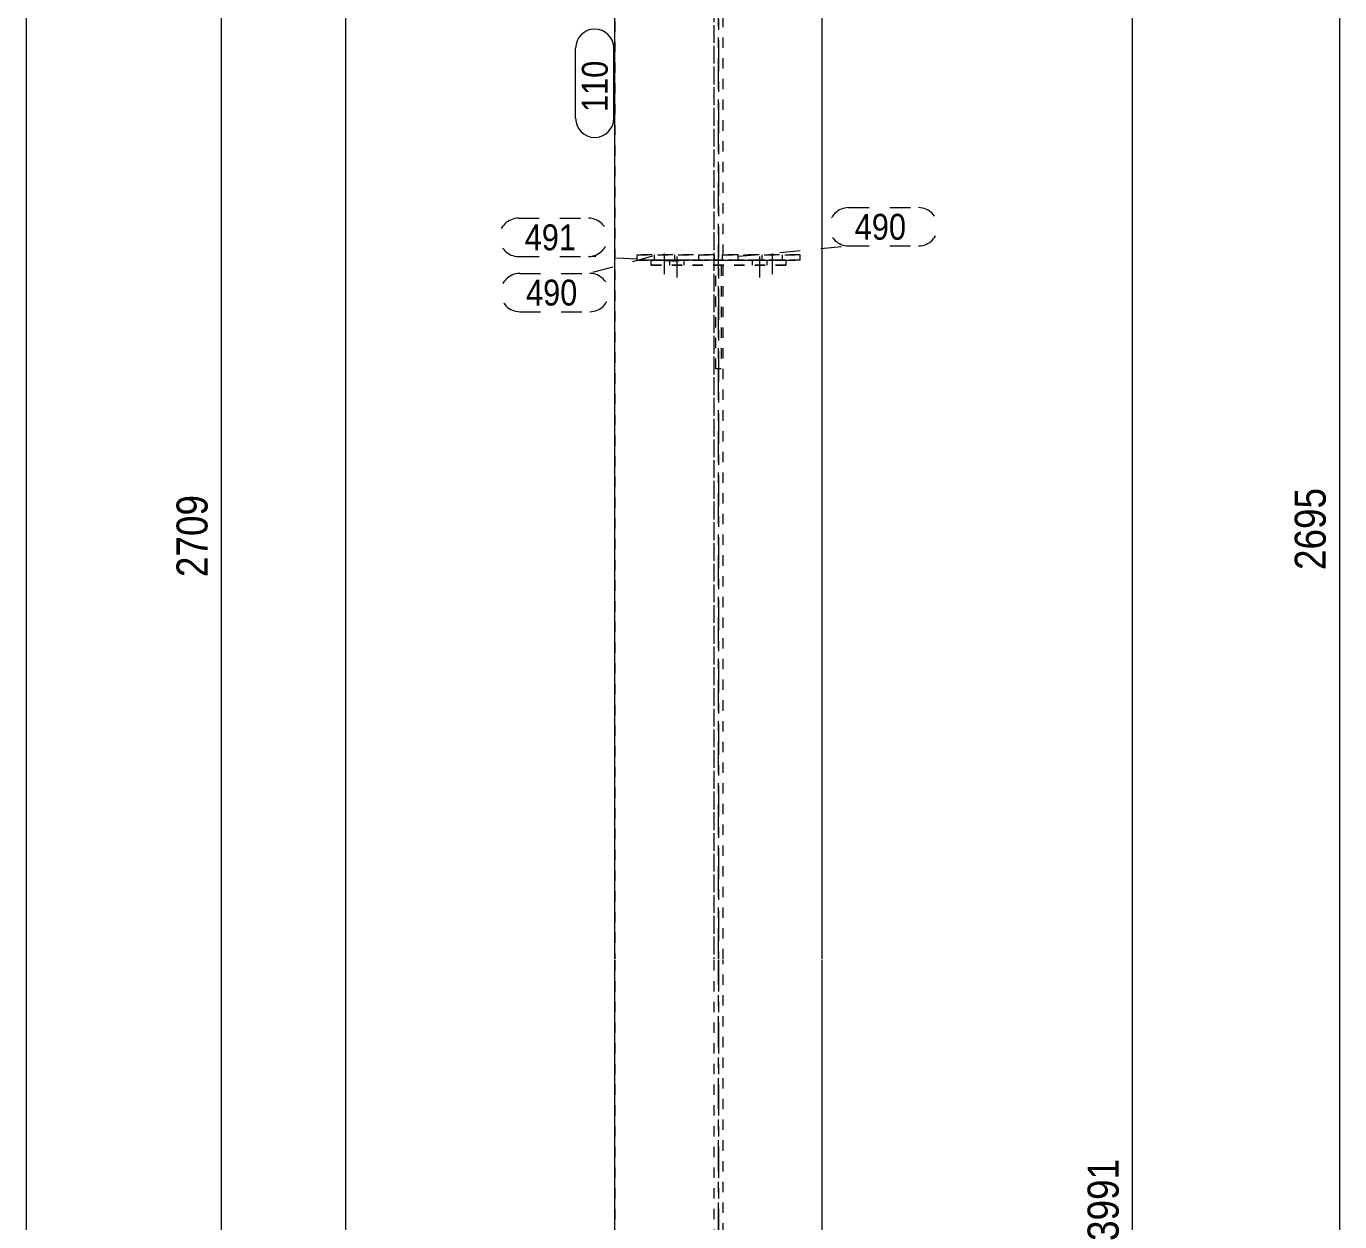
# Model space of a CAD drawing. Header units: millimetres. Extents: x 2 to 579, y 1 to 825.
# Drawn here: x 5 to 131.9, y 475.1 to 590.5 of the extents above; entities that cross this region are included whole.
import ezdxf

# ---------------------------------------------------------------- set-up
doc = ezdxf.new("R2010")
doc.units = ezdxf.units.MM
for name, pattern in [('XKITLINE00', [0]), ('XKITLINE01', [4, 1, -1, 1, -1]), ('XKITLINE02', [4, 2, -2]), ('XKITLINE03', [6, 3, -1, 1, -1])]:
    doc.linetypes.add(name, pattern=pattern)
for name, color, linetype, lineweight in [('Bolt', 3, 'Continuous', 0), ('Dimensions', 7, 'Continuous', 0), ('DrawingSheet', 5, 'Continuous', 0), ('Part', 2, 'Continuous', 0), ('PartMark', 7, 'Continuous', 0)]:
    doc.layers.add(name, color=color, linetype=linetype, lineweight=lineweight)
doc.styles.add('ARIAL', font='ARIAL.TTF')

# ---------------------------------------------------------------- blocks, each defined once
blk = doc.blocks.new('*A54')
at = {"layer": 'Bolt', "color": 3, "linetype": 'XKITLINE02', "lineweight": 0}
for p, q in [((76.08, 567.94), (76.08, 568.44)), ((77.06, 566.59), (77.06, 569.59)), ((78.05, 567.94), (78.05, 568.44))]:
    blk.add_line(p, q, dxfattribs=at)
blk = doc.blocks.new('*A55')
at = {"layer": 'Bolt', "color": 3, "linetype": 'XKITLINE02', "lineweight": 0}
for p, q in [((65.68, 567.94), (65.68, 568.44)), ((66.66, 566.59), (66.66, 569.59)), ((67.65, 567.94), (67.65, 568.44))]:
    blk.add_line(p, q, dxfattribs=at)
blk = doc.blocks.new('*A57')
at = {"layer": 'Bolt', "color": 3, "linetype": 'XKITLINE02', "lineweight": 0}
for p, q in [((67.86, 566.28), (67.86, 569.28)), ((67.86, 566.28), (67.86, 569.28)), ((75.86, 566.28), (75.86, 569.28)), ((75.86, 566.28), (75.86, 569.28)), ((67.16, 567.44), (67.16, 567.94)), ((67.16, 567.44), (67.16, 567.94)), ((68.56, 567.44), (68.56, 567.94)), ((68.56, 567.44), (68.56, 567.94)), ((75.16, 567.44), (75.16, 567.94)), ((75.16, 567.44), (75.16, 567.94)), ((76.56, 567.44), (76.56, 567.94)), ((76.56, 567.44), (76.56, 567.94))]:
    blk.add_line(p, q, dxfattribs=at)
blk = doc.blocks.new('*A60')
at = {"layer": 'Part', "color": 7, "linetype": 'XKITLINE01', "lineweight": 0}
for p, q in [((61.86, 675.02), (61.86, 500.44)), ((81.86, 500.44), (81.86, 675.02)), ((71.41, 673.91), (71.41, 500.44)), ((72.31, 500.44), (72.31, 673.91)), ((61.86, 500.34), (61.86, 243.83)), ((71.41, 500.34), (71.41, 185.96)), ((72.31, 185.96), (72.31, 500.34)), ((81.86, 243.83), (81.86, 500.34))]:
    blk.add_line(p, q, dxfattribs=at)
at = {"layer": 'Part', "color": 7, "linetype": 'XKITLINE03', "lineweight": 0}
for p, q in [((71.86, 500.44), (71.86, 667.28)), ((71.86, 185.96), (71.86, 500.34))]:
    blk.add_line(p, q, dxfattribs=at)
blk = doc.blocks.new('*A68')
at = {"layer": 'Part', "color": 7, "linetype": 'XKITLINE01', "lineweight": 0}
for p, q in [((71.41, 638.63), (71.41, 500.44)), ((72.31, 500.44), (72.31, 638.63)), ((71.41, 500.34), (71.41, 243.96)), ((72.31, 243.96), (72.31, 500.34))]:
    blk.add_line(p, q, dxfattribs=at)
at = {"layer": 'Part', "color": 7, "linetype": 'XKITLINE03', "lineweight": 0}
for p, q in [((71.86, 637.18), (71.86, 500.44)), ((71.86, 500.34), (71.86, 457.2))]:
    blk.add_line(p, q, dxfattribs=at)
at = {"layer": 'Part', "color": 2, "linetype": 'XKITLINE00', "lineweight": 0}
for p, q in [((61.86, 500.44), (61.86, 600.37)), ((81.86, 500.44), (81.86, 600.37)), ((61.86, 243.83), (61.86, 500.34)), ((81.86, 243.83), (81.86, 500.34))]:
    blk.add_line(p, q, dxfattribs=at)
blk = doc.blocks.new('*A73')
at = {"layer": 'Part', "color": 7, "linetype": 'XKITLINE01', "lineweight": 0}
for p, q in [((79.76, 568.44), (72.26, 568.44)), ((72.26, 567.94), (72.26, 568.44)), ((72.26, 568.44), (79.76, 568.44)), ((73.76, 567.94), (73.76, 568.44)), ((79.76, 567.94), (79.76, 568.44)), ((79.76, 567.94), (72.26, 567.94)), ((72.26, 567.94), (72.26, 567.94)), ((72.26, 567.94), (79.76, 567.94)), ((79.76, 567.94), (79.76, 567.94))]:
    blk.add_line(p, q, dxfattribs=at)
blk = doc.blocks.new('*A74')
at = {"layer": 'Part', "color": 7, "linetype": 'XKITLINE01', "lineweight": 0}
for p, q in [((63.96, 568.44), (71.46, 568.44)), ((71.46, 568.44), (63.96, 568.44)), ((63.96, 568.44), (63.96, 568.44)), ((63.96, 568.44), (63.96, 567.94)), ((69.96, 567.94), (69.96, 568.44)), ((71.46, 568.44), (71.46, 568.44)), ((71.46, 567.94), (71.46, 568.44)), ((63.96, 567.94), (71.46, 567.94)), ((71.46, 567.94), (63.96, 567.94))]:
    blk.add_line(p, q, dxfattribs=at)
blk = doc.blocks.new('*A78')
at = {"layer": 'Part', "color": 7, "linetype": 'XKITLINE01', "lineweight": 0}
for p, q in [((65.36, 567.94), (78.36, 567.94)), ((65.36, 567.44), (65.36, 567.94)), ((78.36, 567.94), (65.36, 567.94)), ((78.36, 567.44), (65.36, 567.44)), ((65.36, 567.44), (78.36, 567.44)), ((78.36, 567.94), (78.36, 567.44))]:
    blk.add_line(p, q, dxfattribs=at)
blk = doc.blocks.new('*A79')
at = {"layer": 'Part', "color": 7, "linetype": 'XKITLINE01', "lineweight": 0}
for p, q in [((71.61, 567.44), (72.11, 567.44)), ((71.61, 557.44), (71.61, 567.44)), ((71.61, 567.44), (72.11, 567.44)), ((72.11, 567.44), (72.11, 557.44)), ((72.11, 557.44), (71.61, 557.44))]:
    blk.add_line(p, q, dxfattribs=at)
blk = doc.blocks.new('*A127')
at = {"layer": 'DrawingSheet', "color": 5, "linetype": 'XKITLINE00', "lineweight": 0}
blk.add_line((5, 825), (5, 5), dxfattribs=at)
blk = doc.blocks.new('*A201')
at = {"layer": 'PartMark', "color": 7, "linetype": 'XKITLINE00', "lineweight": 0}
for p, q in [((58.06, 581.64), (58.06, 588.4)), ((61.76, 581.64), (61.76, 588.4))]:
    blk.add_line(p, q, dxfattribs=at)
for centre, start, end in [((59.91, 588.4), 0, 180), ((59.91, 581.64), 180, 0)]:
    blk.add_arc(centre, 1.85, start, end, dxfattribs=at)
at = {"layer": 'PartMark', "color": 3, "style": 'ARIAL', "width": 0.85}
blk.add_text('110', height=2.5, rotation=90.0002, dxfattribs=at).set_placement((61.16, 582.24))
blk = doc.blocks.new('*A215')
at = {"layer": 'Dimensions', "color": 7, "linetype": 'XKITLINE00', "lineweight": 0}
blk.add_line((111.86, 280.36), (111.86, 675.02), dxfattribs=at)
at = {"layer": 'Dimensions', "color": 3, "style": 'ARIAL', "width": 0.85}
blk.add_text('3991', height=3, rotation=90.0002, dxfattribs=at).set_placement((110.51, 473.24))
blk = doc.blocks.new('*A218')
at = {"layer": 'Dimensions', "color": 7, "linetype": 'XKITLINE00', "lineweight": 0}
blk.add_line((23.86, 408.56), (23.86, 675.02), dxfattribs=at)
at = {"layer": 'Dimensions', "color": 3, "style": 'ARIAL', "width": 0.85}
blk.add_text('2709', height=3, rotation=90.0002, dxfattribs=at).set_placement((22.51, 537.34))
blk = doc.blocks.new('*A220')
at = {"layer": 'Dimensions', "color": 7, "linetype": 'XKITLINE00', "lineweight": 0}
blk.add_line((35.86, 242.96), (35.86, 636.56), dxfattribs=at)
blk = doc.blocks.new('*A224')
at = {"layer": 'Dimensions', "color": 7, "linetype": 'XKITLINE00', "lineweight": 0}
blk.add_line((131.86, 409.93), (131.86, 675.02), dxfattribs=at)
at = {"layer": 'Dimensions', "color": 3, "style": 'ARIAL', "width": 0.85}
blk.add_text('2695', height=3, rotation=90.0002, dxfattribs=at).set_placement((130.51, 538.02))
blk = doc.blocks.new('*A235')
at = {"layer": 'PartMark', "color": 7, "linetype": 'XKITLINE02', "lineweight": 0}
for p, q in [((52.54, 571.99), (59.3, 571.99)), ((52.54, 568.29), (59.3, 568.29)), ((67.99, 567.81), (59.3, 568.29))]:
    blk.add_line(p, q, dxfattribs=at)
for centre, start, end in [((52.54, 570.14), 90, 270), ((59.3, 570.14), 270, 90)]:
    blk.add_arc(centre, 1.85, start, end, dxfattribs=at)
at = {"layer": 'PartMark', "color": 3, "style": 'ARIAL', "width": 0.85}
blk.add_text('491', height=2.5, dxfattribs=at).set_placement((53.14, 568.89))
blk = doc.blocks.new('*A238')
at = {"layer": 'PartMark', "color": 7, "linetype": 'XKITLINE02', "lineweight": 0}
for p, q in [((65.49, 568.31), (59.43, 566.66)), ((52.67, 566.66), (59.43, 566.66)), ((52.67, 562.96), (59.43, 562.96))]:
    blk.add_line(p, q, dxfattribs=at)
for centre, start, end in [((52.67, 564.81), 90, 270), ((59.43, 564.81), 270, 90)]:
    blk.add_arc(centre, 1.85, start, end, dxfattribs=at)
at = {"layer": 'PartMark', "color": 3, "style": 'ARIAL', "width": 0.85}
blk.add_text('490', height=2.5, dxfattribs=at).set_placement((53.27, 563.56))
blk = doc.blocks.new('*A239')
at = {"layer": 'PartMark', "color": 7, "linetype": 'XKITLINE02', "lineweight": 0}
for p, q in [((84.42, 573.01), (91.18, 573.01)), ((73.79, 568.31), (84.42, 569.31)), ((84.42, 569.31), (91.18, 569.31))]:
    blk.add_line(p, q, dxfattribs=at)
for centre, start, end in [((84.42, 571.16), 90, 270), ((91.18, 571.16), 270, 90)]:
    blk.add_arc(centre, 1.85, start, end, dxfattribs=at)
at = {"layer": 'PartMark', "color": 3, "style": 'ARIAL', "width": 0.85}
blk.add_text('490', height=2.5, dxfattribs=at).set_placement((85.02, 569.91))

msp = doc.modelspace()

# ---------------------------------------------------------------- block references
at = {"lineweight": 0}
for name in ['*A127', '*A218', '*A215', '*A224', '*A220', '*A68', '*A201', '*A239', '*A235', '*A74', '*A55', '*A57', '*A73', '*A54', '*A238', '*A78', '*A79']:
    msp.add_blockref(name, (0, 0), dxfattribs=at)
at = {"layer": 'Part', "lineweight": 0}
msp.add_blockref('*A60', (0, 0), dxfattribs=at)

doc.saveas('drawing.dxf')
